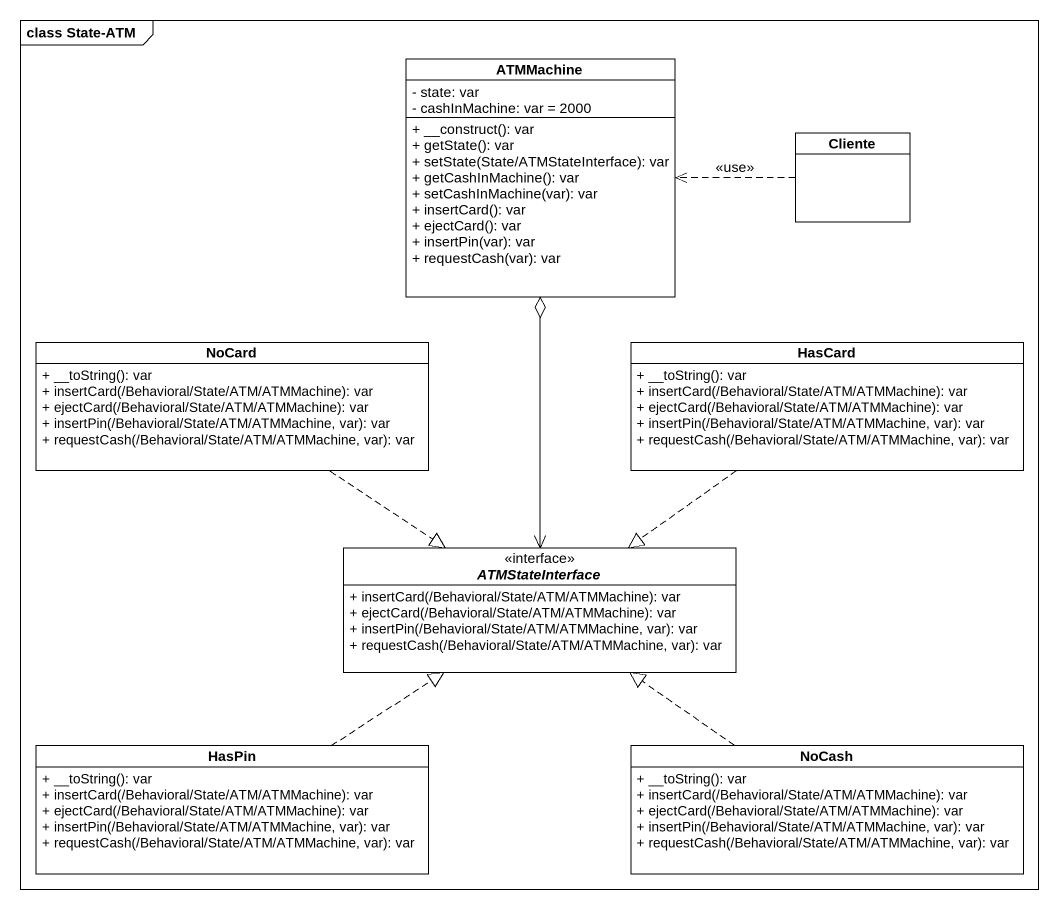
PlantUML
@startuml
mainframe class State-ATM
hide circle
hide empty members
skinparam classAttributeIconSize 0
class ATMMachine {
  - state: var
  - cashInMachine: var = 2000
  + __construct(): var
  + getState(): var
  + setState(State/ATMStateInterface): var
  + getCashInMachine(): var
  + setCashInMachine(var): var
  + insertCard(): var
  + ejectCard(): var
  + insertPin(var): var
  + requestCash(var): var
}
class Cliente
class NoCard {
  + __toString(): var
  + insertCard(/Behavioral/State/ATM/ATMMachine): var
  + ejectCard(/Behavioral/State/ATM/ATMMachine): var
  + insertPin(/Behavioral/State/ATM/ATMMachine, var): var
  + requestCash(/Behavioral/State/ATM/ATMMachine, var): var
}
class HasCard {
  + __toString(): var
  + insertCard(/Behavioral/State/ATM/ATMMachine): var
  + ejectCard(/Behavioral/State/ATM/ATMMachine): var
  + insertPin(/Behavioral/State/ATM/ATMMachine, var): var
  + requestCash(/Behavioral/State/ATM/ATMMachine, var): var
}
interface ATMStateInterface {
  + insertCard(/Behavioral/State/ATM/ATMMachine): var
  + ejectCard(/Behavioral/State/ATM/ATMMachine): var
  + insertPin(/Behavioral/State/ATM/ATMMachine, var): var
  + requestCash(/Behavioral/State/ATM/ATMMachine, var): var
}
class HasPin {
  + __toString(): var
  + insertCard(/Behavioral/State/ATM/ATMMachine): var
  + ejectCard(/Behavioral/State/ATM/ATMMachine): var
  + insertPin(/Behavioral/State/ATM/ATMMachine, var): var
  + requestCash(/Behavioral/State/ATM/ATMMachine, var): var
}
class NoCash {
  + __toString(): var
  + insertCard(/Behavioral/State/ATM/ATMMachine): var
  + ejectCard(/Behavioral/State/ATM/ATMMachine): var
  + insertPin(/Behavioral/State/ATM/ATMMachine, var): var
  + requestCash(/Behavioral/State/ATM/ATMMachine, var): var
}
Cliente .left.> ATMMachine : <<use>>
NoCard ..|> ATMStateInterface
HasCard ..|> ATMStateInterface
ATMStateInterface <-up-o ATMMachine
HasPin .up.|> ATMStateInterface
NoCash .up.|> ATMStateInterface
@enduml
